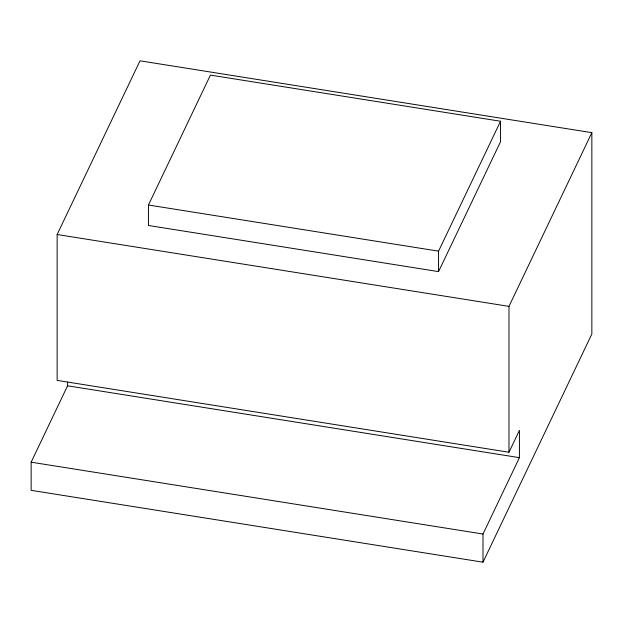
<?xml version="1.0" encoding="UTF-8"?>
<svg xmlns="http://www.w3.org/2000/svg" width="623" height="623" viewBox="0 0 623 623"><rect width="100%" height="100%" fill="white"/><g stroke="black" fill="none" stroke-linecap="round" stroke-linejoin="round"><path stroke-width="0.93" d="M482.996 562.187L482.996 534.028L519.426 457.664L519.426 430.361L508.983 452.251L57.137 380.396L57.137 234.513L140.004 60.813L591.85 132.668L591.85 334.014L482.996 562.187L31.15 490.332L31.15 462.18L67.58 385.808L67.58 382.039M148.445 205.014L210.426 75.103L500.542 121.244L500.542 141.701L438.561 271.612L148.445 225.479L148.445 205.014L438.561 251.155L500.542 121.244M508.983 452.251L508.983 306.368L591.85 132.668M57.137 234.513L508.983 306.368M67.58 385.808L519.426 457.664M31.15 462.18L482.996 534.028M438.561 251.155L438.561 271.612"/></g></svg>
